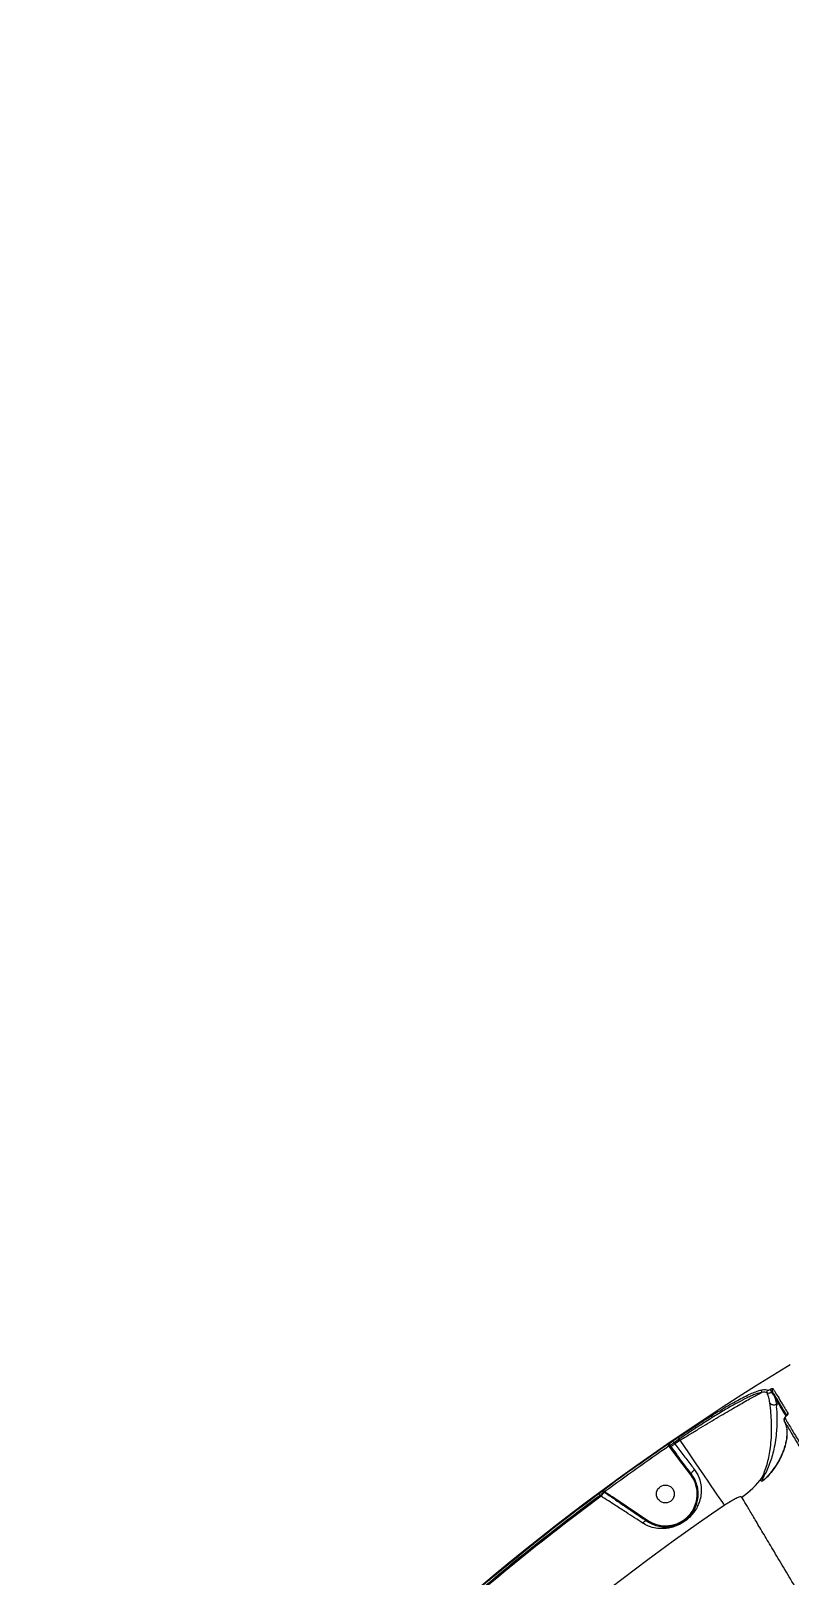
# Model space of a CAD drawing. Header units: millimetres. Extents: x -10374 to 11119, y -8221 to 9433.
# Drawn here: x 1082 to 1463, y -1282 to -506 of the extents above; entities that cross this region are included whole.
import ezdxf

# ---------------------------------------------------------------- set-up
doc = ezdxf.new("R2010")
doc.units = ezdxf.units.MM
for name, color, linetype in [('DIKOM_ОБЪЕКТ', 7, 'Continuous'), ('DIKOM_РАЗМЕР_ЗОНА', 7, 'Continuous'), ('DIKOM_РАЗМЕР_ОБЪЕКТА', 7, 'Continuous')]:
    doc.layers.add(name, color=color, linetype=linetype)
doc.styles.add('style1', font='arial.ttf', dxfattribs={"width": 0.8})
doc.dimstyles.new('1-50', dxfattribs={"dimtxt": 300, "dimasz": 200, "dimexe": 100, "dimexo": 0, "dimgap": 100, "dimtad": 0, "dimdec": 0, "dimtxsty": 'style1', "dimcen": 0, "dimclrd": 7, "dimclre": 7, "dimadec": 1, "dimazin": 2, "dimtfac": 1, "dimtdec": 0, "dimtmove": 1, "dimatfit": 3, "dimfxl": 0, "dimlwd": 25, "dimlwe": 18, "dimarcsym": 0})

# ---------------------------------------------------------------- blocks, each defined once
blk = doc.blocks.new('*D16')
at = {"layer": 'Defpoints', "color": 0, "transparency": 16777216}
for p in [(-9045.1, 5161.67), (3694.49, 5161.67), (1813.16, -6719.94)]:
    blk.add_point(p, dxfattribs=at)
at = {"layer": 'DIKOM_РАЗМЕР_ОБЪЕКТА', "color": 7, "lineweight": 18, "transparency": 16777216}
for p, q in [((3694.49, 5161.67), (-9145.1, 5161.67)), ((1813.16, -6719.94), (-9145.1, -6719.94))]:
    blk.add_line(p, q, dxfattribs=at)
at = {"layer": 'DIKOM_РАЗМЕР_ОБЪЕКТА', "color": 7, "lineweight": 25, "transparency": 16777216}
for p, q in [((-9045.1, 4961.67), (-9045.1, -0.45)), ((-9045.1, -6519.94), (-9045.1, -1080.23))]:
    blk.add_line(p, q, dxfattribs=at)
at = {"layer": 'DIKOM_РАЗМЕР_ОБЪЕКТА', "color": 7, "transparency": 16777216}
for points in [[(-9078.43, 4961.67), (-9011.76, 4961.67), (-9045.1, 5161.67)], [(-9078.43, -6519.94), (-9011.76, -6519.94), (-9045.1, -6719.94)]]:
    blk.add_solid(points, dxfattribs=at)
at = {"layer": 'DIKOM_РАЗМЕР_ОБЪЕКТА', "color": 0, "transparency": 16777216, "insert": (-9045.1, -540.34), "char_height": 300, "attachment_point": 5, "rotation": 90, "style": 'style1'}
blk.add_mtext('11900', dxfattribs=at)
blk = doc.blocks.new('*D15')
at = {"layer": 'Defpoints', "color": 0, "transparency": 16777216}
for p in [(-5227.87, 8308.78), (9119.43, -1150.4), (-5227.87, -1991.82)]:
    blk.add_point(p, dxfattribs=at)
at = {"layer": 'DIKOM_РАЗМЕР_ОБЪЕКТА', "color": 7, "lineweight": 18, "transparency": 16777216}
for p, q in [((-5227.87, -1991.82), (-5227.87, 8408.78)), ((9119.43, -1150.4), (9119.43, 8408.78))]:
    blk.add_line(p, q, dxfattribs=at)
at = {"layer": 'DIKOM_РАЗМЕР_ОБЪЕКТА', "color": 7, "lineweight": 25, "transparency": 16777216}
for p, q in [((-5027.87, 8308.78), (187.44, 8308.78)), ((8919.43, 8308.78), (1267.22, 8308.78))]:
    blk.add_line(p, q, dxfattribs=at)
at = {"layer": 'DIKOM_РАЗМЕР_ОБЪЕКТА', "color": 7, "transparency": 16777216}
for points in [[(-5027.87, 8342.11), (-5027.87, 8275.44), (-5227.87, 8308.78)], [(8919.43, 8342.11), (8919.43, 8275.44), (9119.43, 8308.78)]]:
    blk.add_solid(points, dxfattribs=at)
at = {"layer": 'DIKOM_РАЗМЕР_ОБЪЕКТА', "color": 0, "transparency": 16777216, "insert": (727.33, 8308.78), "char_height": 300, "attachment_point": 5, "style": 'style1'}
blk.add_mtext('14350', dxfattribs=at)
blk = doc.blocks.new('*D14')
at = {"layer": 'Defpoints', "color": 0, "transparency": 16777216}
for p in [(-7515.85, 9236.32), (11119.43, -1423.4), (-7515.85, -2401.58)]:
    blk.add_point(p, dxfattribs=at)
at = {"layer": 'DIKOM_РАЗМЕР_ЗОНА', "color": 7, "lineweight": 18, "transparency": 16777216}
for p, q in [((-7515.85, -2401.58), (-7515.85, 9336.32)), ((11119.43, -1423.4), (11119.43, 9336.32))]:
    blk.add_line(p, q, dxfattribs=at)
at = {"layer": 'DIKOM_РАЗМЕР_ЗОНА', "color": 7, "lineweight": 25, "transparency": 16777216}
for p, q in [((-7315.85, 9236.32), (77.56, 9236.32)), ((10919.43, 9236.32), (1157.34, 9236.32))]:
    blk.add_line(p, q, dxfattribs=at)
at = {"layer": 'DIKOM_РАЗМЕР_ЗОНА', "color": 7, "transparency": 16777216}
for points in [[(-7315.85, 9269.65), (-7315.85, 9202.98), (-7515.85, 9236.32)], [(10919.43, 9269.65), (10919.43, 9202.98), (11119.43, 9236.32)]]:
    blk.add_solid(points, dxfattribs=at)
at = {"layer": 'DIKOM_РАЗМЕР_ЗОНА', "color": 0, "transparency": 16777216, "insert": (617.45, 9236.32), "char_height": 300, "attachment_point": 5, "style": 'style1'}
blk.add_mtext('18650', dxfattribs=at)
blk = doc.blocks.new('*D13')
at = {"layer": 'Defpoints', "color": 0, "transparency": 16777216}
for p in [(-10176.97, 7112.81), (3082.33, 7112.81), (2015.48, -8221.4)]:
    blk.add_point(p, dxfattribs=at)
at = {"layer": 'DIKOM_РАЗМЕР_ЗОНА', "color": 7, "lineweight": 18, "transparency": 16777216}
for p, q in [((3082.33, 7112.81), (-10276.97, 7112.81)), ((2015.48, -8221.4), (-10276.97, -8221.4))]:
    blk.add_line(p, q, dxfattribs=at)
at = {"layer": 'DIKOM_РАЗМЕР_ЗОНА', "color": 7, "lineweight": 25, "transparency": 16777216}
for p, q in [((-10176.97, 6912.81), (-10176.97, -14.41)), ((-10176.97, -8021.4), (-10176.97, -1094.19))]:
    blk.add_line(p, q, dxfattribs=at)
at = {"layer": 'DIKOM_РАЗМЕР_ЗОНА', "color": 7, "transparency": 16777216}
for points in [[(-10210.3, 6912.81), (-10143.64, 6912.81), (-10176.97, 7112.81)], [(-10210.3, -8021.4), (-10143.64, -8021.4), (-10176.97, -8221.4)]]:
    blk.add_solid(points, dxfattribs=at)
at = {"layer": 'DIKOM_РАЗМЕР_ЗОНА', "color": 0, "transparency": 16777216, "insert": (-10176.97, -554.3), "char_height": 300, "attachment_point": 5, "rotation": 90, "style": 'style1'}
blk.add_mtext('15300', dxfattribs=at)

msp = doc.modelspace()

# ---------------------------------------------------------------- linework, layer by layer
at = {"layer": 'DIKOM_ОБЪЕКТ', "color": 7, "linetype": 'Continuous', "lineweight": 15}
for p, q in [((1456.14, -1192.88), (1456.99, -1196.55)), ((1457.99, -1195.95), (1456.14, -1192.88)), ((1456.99, -1196.55), (1456.98, -1196.56)), ((1456.99, -1196.55), (1457.99, -1195.95)), ((1403.59, -1218.16), (1403.05, -1217.45)), ((1403.52, -1217.24), (1403.98, -1217.86)), ((1407.48, -1223.38), (1403.59, -1218.16)), ((1405.55, -1215.85), (1405.95, -1216.38)), ((1408.54, -1214.61), (1408.2, -1214.05)), ((1414.02, -1232.03), (1407.48, -1223.38)), ((1370.33, -1240.68), (1370.14, -1240.55)), ((1368.95, -1242.72), (1368.37, -1242.33)), ((1376.34, -1244.1), (1392.31, -1254.91))]:
    msp.add_line(p, q, dxfattribs=at)
at = {"layer": 'DIKOM_ОБЪЕКТ', "color": 7, "linetype": 'Continuous', "lineweight": 15, "flags": 128}
for points in [[(1461.85, -1202.38), (1460.94, -1200.87), (1459.85, -1199.05), (1458.86, -1197.4), (1457.99, -1195.95)], [(1403.05, -1217.45), (1402.95, -1217.29), (1402.84, -1217.14), (1402.75, -1217), (1402.66, -1216.88), (1402.59, -1216.78), (1402.54, -1216.7), (1402.5, -1216.65), (1402.49, -1216.63)], [(1403.59, -1218.16), (1403.66, -1218.11), (1403.73, -1218.06), (1403.79, -1218.01), (1403.85, -1217.97), (1403.9, -1217.93), (1403.94, -1217.9), (1403.97, -1217.88), (1403.98, -1217.86)], [(1403.98, -1217.86), (1404.07, -1217.8), (1404.22, -1217.69), (1404.42, -1217.54), (1404.66, -1217.35), (1404.95, -1217.13), (1405.27, -1216.9), (1405.6, -1216.64), (1405.95, -1216.38)], [(1405.55, -1215.85), (1405.45, -1215.69), (1405.34, -1215.54), (1405.25, -1215.4), (1405.16, -1215.28), (1405.09, -1215.18), (1405.04, -1215.1), (1405, -1215.05), (1404.99, -1215.03)], [(1408.54, -1214.61), (1410.68, -1217.77), (1412.81, -1220.89), (1414.9, -1223.96), (1416.92, -1226.95), (1418.88, -1229.82), (1420.74, -1232.55), (1422.48, -1235.12), (1424.1, -1237.5), (1425.58, -1239.67), (1426.91, -1241.62), (1428.06, -1243.32), (1429.04, -1244.75), (1429.83, -1245.91), (1430.42, -1246.79), (1430.82, -1247.37)], [(1407.48, -1223.38), (1407.56, -1223.32), (1407.63, -1223.26), (1407.7, -1223.21), (1407.76, -1223.16), (1407.81, -1223.13), (1407.85, -1223.1), (1407.87, -1223.08), (1407.88, -1223.08)], [(1414.02, -1232.03), (1414.1, -1231.97), (1414.17, -1231.92), (1414.24, -1231.87), (1414.3, -1231.82), (1414.35, -1231.78), (1414.39, -1231.75), (1414.41, -1231.74), (1414.42, -1231.73)], [(1368.37, -1242.33), (1368.26, -1242.18), (1368.15, -1242.03), (1368.05, -1241.9), (1367.96, -1241.78), (1367.88, -1241.68), (1367.83, -1241.6), (1367.79, -1241.55), (1367.78, -1241.53)], [(1370.33, -1240.68), (1370.27, -1240.77), (1370.17, -1240.93), (1370.03, -1241.13), (1369.85, -1241.39), (1369.65, -1241.68), (1369.43, -1242.01), (1369.19, -1242.36), (1368.95, -1242.72)], [(1370.47, -1240.47), (1370.36, -1240.35), (1370.24, -1240.24), (1370.12, -1240.15), (1370, -1240.09), (1369.88, -1240.04), (1369.78, -1240.02), (1369.69, -1240.03), (1369.62, -1240.06)], [(1370.81, -1240.41), (1370.7, -1240.26), (1370.59, -1240.11), (1370.49, -1239.97), (1370.4, -1239.85), (1370.33, -1239.75), (1370.27, -1239.68), (1370.23, -1239.63), (1370.22, -1239.61)], [(1376.34, -1244.1), (1376.29, -1244.18), (1376.23, -1244.26), (1376.18, -1244.33), (1376.14, -1244.39), (1376.11, -1244.45), (1376.08, -1244.48), (1376.07, -1244.51), (1376.06, -1244.52)], [(1392.31, -1254.91), (1392.26, -1254.99), (1392.21, -1255.07), (1392.16, -1255.14), (1392.12, -1255.2), (1392.08, -1255.25), (1392.05, -1255.29), (1392.04, -1255.31), (1392.03, -1255.32)]]:
    msp.add_lwpolyline(points, dxfattribs=at)
at = {"layer": 'DIKOM_ОБЪЕКТ', "color": 7, "linetype": 'Continuous', "lineweight": 15}
msp.add_circle((1401.2, -1241.6), 4.5, dxfattribs=at)
for centre, radius, start, end in [((2088, -2213.4), 1210, 121.04739, 151.95261), ((1450.49, -1190.04), 1.02, 125.57321, 209.75756), ((1453.21, -1190.26), 1.01, 122.33607, 208.2254), ((1457.04, -1188.38), 3.09, 190.47866, 223.39655), ((1455.78, -1189.38), 0.994, 121.33348, 210.60382), ((1456.42, -1193.24), 0.454, 39.25799, 127.37159), ((1458.26, -1196.31), 0.454, 39.25721, 127.36969), ((1462, -1202.4), 0.078, 53.91045, 114.44789), ((1463.29, -1201.88), 0.999, 120.91654, 187.76921), ((1461.85, -1204.45), 0.977, 120.35274, 206.90177), ((2088, -2213.4), 1209.75, 124.51743, 126.39379), ((2088, -2213.4), 1208.75, 124.51743, 126.39379), ((1404.31, -1216.64), 1, 125.28122, 216.98864), ((2088, -2213.4), 1209.65, 124.22521, 124.37685), ((2088, -2213.4), 1208.65, 124.22521, 124.37685), ((2088, -2213.4), 1208, 124.22698, 124.37538), ((1585.13, -1093.04), 214.36, 214.10154, 214.36864), ((1401.2, -1241.6), 16, 236.27345, 36.72655), ((1417.13, -1209.48), 40.44, 303.67509, 324.0491), ((1451.24, -1234.49), 1.87, 106.61028, 137.33469), ((2088, -2213.4), 1209.65, 126.54093, 131.75788), ((1369.58, -1241.37), 0.996, 55.49375, 125.81203), ((1301.74, -1194.19), 82.87, 325.86759, 326.04427), ((2088, -2213.4), 1168.37, 124.22698, 148.77302), ((2088, -2213.4), 1208.65, 126.54093, 131.75788), ((2088, -2213.4), 1208, 126.52992, 131.76044)]:
    msp.add_arc(centre, radius, start, end, dxfattribs=at)
for points, knots in [([(1407.63, -1213.22), (1409.45, -1211.99), (1413.09, -1209.54), (1418.25, -1206.15), (1423.05, -1203.08), (1427.46, -1200.34), (1431.65, -1197.81), (1435.59, -1195.54), (1439.23, -1193.57), (1442.52, -1191.91), (1445.42, -1190.62), (1447.94, -1189.67), (1449.24, -1189.37), (1449.9, -1189.22)], [0, 0, 0, 0, 0.102186, 0.204366, 0.292493, 0.38089, 0.469014, 0.557405, 0.646075, 0.734467, 0.822883, 0.911578, 1, 1, 1, 1]), ([(1449.6, -1190.55), (1448.63, -1190.78), (1447.16, -1191.14), (1444.54, -1192.2), (1441.65, -1193.5), (1438.33, -1195.2), (1434.66, -1197.24), (1430.77, -1199.49), (1426.59, -1202.03), (1422.23, -1204.78), (1418.24, -1207.34), (1413.55, -1210.42), (1409.99, -1212.83), (1408.2, -1214.05)], [0, 0, 0, 0, 0.130743, 0.198065, 0.265386, 0.396116, 0.463449, 0.530784, 0.6612, 0.728346, 0.795495, 0.89689, 1, 1, 1, 1]), ([(1408.54, -1214.61), (1410.1, -1213.65), (1413.23, -1211.73), (1417.89, -1208.89), (1422.47, -1206.12), (1426.9, -1203.46), (1431.13, -1200.95), (1435.1, -1198.62), (1438.75, -1196.5), (1442.05, -1194.61), (1444.93, -1193.01), (1447.35, -1191.69), (1448.82, -1190.94), (1449.48, -1190.61), (1449.6, -1190.55)], [0, 0, 0, 0, 0.087445, 0.174885, 0.263314, 0.352021, 0.44045, 0.529749, 0.61934, 0.708642, 0.79855, 0.88875, 0.978658, 1, 1, 1, 1]), ([(1452.32, -1190.74), (1452, -1190.6), (1451.36, -1190.31), (1450.19, -1190.47), (1449.6, -1190.55)], [0, 0, 0, 0, 0.496486, 1, 1, 1, 1]), ([(1449.9, -1189.22), (1450.49, -1189.14), (1451.68, -1188.98), (1452.34, -1189.27), (1452.67, -1189.41)], [0, 0, 0, 0, 0.496491, 1, 1, 1, 1]), ([(1454.79, -1190.51), (1454.55, -1190.62), (1454.06, -1190.84), (1453.33, -1191.01), (1452.68, -1191.01), (1452.44, -1190.83), (1452.32, -1190.74)], [0, 0, 0, 0, 0.214682, 0.434769, 0.718804, 1, 1, 1, 1]), ([(1453.72, -1195.8), (1453.57, -1194.92), (1453.27, -1193.16), (1452.64, -1191.55), (1452.32, -1190.74)], [0, 0, 0, 0, 0.497872, 1, 1, 1, 1]), ([(1452.67, -1189.41), (1452.72, -1189.43), (1452.82, -1189.45), (1453.16, -1189.35), (1453.57, -1189.18), (1453.86, -1189.02), (1454, -1188.94)], [0, 0, 0, 0, 0.297484, 0.58896, 0.802882, 1, 1, 1, 1]), ([(1454, -1188.94), (1454.04, -1188.92), (1454.19, -1188.83), (1454.49, -1188.69), (1454.85, -1188.54), (1455.15, -1188.46), (1455.23, -1188.51), (1455.27, -1188.54)], [0, 0, 0, 0, 0.049102, 0.217816, 0.426704, 0.702222, 1, 1, 1, 1]), ([(1454.93, -1189.89), (1454.95, -1189.94), (1455, -1190.04), (1454.99, -1190.2), (1454.94, -1190.34), (1454.87, -1190.43), (1454.83, -1190.48), (1454.81, -1190.5), (1454.79, -1190.51)], [0, 0, 0, 0, 0.348185, 0.649065, 0.844316, 0.934016, 0.969418, 1, 1, 1, 1]), ([(1456.14, -1192.88), (1456.04, -1192.69), (1455.6, -1191.9), (1455.14, -1191.11), (1454.79, -1190.51)], [0, 0, 0, 0, 0.234323, 1, 1, 1, 1]), ([(1462.33, -1202.21), (1461.57, -1200.95), (1460.03, -1198.39), (1458.06, -1195.11), (1456.31, -1192.19), (1455.39, -1190.66), (1454.93, -1189.89)], [0, 0, 0, 0, 0.242267, 0.493922, 0.746961, 1, 1, 1, 1]), ([(1455.27, -1188.54), (1455.32, -1188.63), (1455.6, -1189.1), (1456.39, -1190.41), (1457.8, -1192.75), (1459.94, -1196.31), (1461.76, -1199.34), (1462.77, -1201.03)], [0, 0, 0, 0, 0.032166, 0.160835, 0.418397, 0.675957, 1, 1, 1, 1]), ([(1449.87, -1233.22), (1450.27, -1232.28), (1451.09, -1230.4), (1452.29, -1226.91), (1453.22, -1223.22), (1453.95, -1219.14), (1454.43, -1214.59), (1454.62, -1210.1), (1454.58, -1206.08), (1454.41, -1202.6), (1454.15, -1199.38), (1453.9, -1197.16), (1453.75, -1196.07), (1453.72, -1195.8)], [0, 0, 0, 0, 0.10714, 0.21458, 0.311347, 0.408093, 0.521754, 0.635296, 0.719263, 0.803176, 0.88782, 0.972405, 1, 1, 1, 1]), ([(1456.98, -1196.56), (1456.98, -1196.56), (1457.23, -1196.74), (1456.75, -1197.96), (1457.34, -1199.94), (1457.26, -1203.07), (1457.26, -1206.38), (1457.04, -1210.24), (1456.58, -1214.56), (1455.8, -1218.95), (1454.8, -1222.9), (1453.61, -1226.48), (1452.16, -1229.89), (1451.19, -1231.76), (1450.71, -1232.7)], [0, 0, 0, 0, 0.000017, 0.026511, 0.109106, 0.191779, 0.275174, 0.358633, 0.47322, 0.587938, 0.686269, 0.784627, 0.892488, 1, 1, 1, 1]), ([(1453.72, -1195.8), (1453.74, -1195.83), (1453.81, -1195.94), (1454.05, -1196.22), (1454.55, -1196.56), (1455.33, -1196.78), (1456.18, -1196.8), (1456.72, -1196.64), (1456.98, -1196.56)], [0, 0, 0, 0, 0.034313, 0.136486, 0.352414, 0.568266, 0.784179, 1, 1, 1, 1]), ([(1461.87, -1202.42), (1461.77, -1202.49), (1461.5, -1202.69), (1461.16, -1203.1), (1460.86, -1203.63), (1460.77, -1204.24), (1460.84, -1204.73), (1460.99, -1204.9), (1461, -1204.91)], [0, 0, 0, 0, 0.101066, 0.281815, 0.511426, 0.753545, 0.982719, 1, 1, 1, 1]), ([(1462.04, -1202.34), (1461.94, -1202.42), (1461.74, -1202.58), (1461.49, -1202.86), (1461.29, -1203.21), (1461.28, -1203.46), (1461.35, -1203.58), (1461.36, -1203.6)], [0, 0, 0, 0, 0.145596, 0.289998, 0.532118, 0.909803, 1, 1, 1, 1]), ([(1462.34, -1201.96), (1462.34, -1201.96), (1462.35, -1201.93), (1462.31, -1202.01), (1462.2, -1202.14), (1462.08, -1202.25), (1462, -1202.31), (1461.97, -1202.33)], [0, 0, 0, 0, 0.083888, 0.474286, 0.726685, 0.903895, 1, 1, 1, 1]), ([(1462.77, -1201.03), (1462.78, -1201.05), (1462.85, -1201.18), (1462.83, -1201.44), (1462.62, -1201.8), (1462.36, -1202.1), (1462.15, -1202.26), (1462.04, -1202.34)], [0, 0, 0, 0, 0.095103, 0.471993, 0.715768, 0.857275, 1, 1, 1, 1]), ([(1460.98, -1204.89), (1461.27, -1205.58), (1461.88, -1206.99), (1462.31, -1209.4), (1462.37, -1212.05), (1462.03, -1214.93), (1461.27, -1217.96), (1460.12, -1221.11), (1458.54, -1224.4), (1456.49, -1227.9), (1454.55, -1230.44), (1453.58, -1231.71)], [0, 0, 0, 0, 0.107957, 0.221264, 0.334571, 0.449783, 0.564985, 0.67207, 0.779128, 0.889621, 1, 1, 1, 1]), ([(1462.13, -1208.84), (1462.19, -1209.43), (1462.31, -1210.7), (1462.2, -1212.88), (1461.84, -1215.26), (1461.21, -1217.74), (1460.33, -1220.25), (1459.22, -1222.8), (1457.94, -1225.25), (1456.55, -1227.54), (1455.22, -1229.51), (1454.23, -1230.79), (1453.79, -1231.34)], [0, 0, 0, 0, 0.104907, 0.224889, 0.345694, 0.461085, 0.571616, 0.677409, 0.779333, 0.863578, 0.940785, 1, 1, 1, 1]), ([(1475.46, -1229), (1474.06, -1226.66), (1471.25, -1221.99), (1467.47, -1215.7), (1464, -1209.91), (1461.99, -1206.56), (1460.98, -1204.89)], [0, 0, 0, 0, 0.249096, 0.498194, 0.749096, 1, 1, 1, 1]), ([(1461.36, -1203.6), (1462.36, -1205.27), (1464.36, -1208.6), (1467.83, -1214.38), (1471.62, -1220.69), (1474.46, -1225.41), (1475.87, -1227.77)], [0, 0, 0, 0, 0.249097, 0.498194, 0.749097, 1, 1, 1, 1]), ([(1402.49, -1216.63), (1402.51, -1216.61), (1402.67, -1216.5), (1402.97, -1216.3), (1403.33, -1216.06), (1403.62, -1215.89), (1403.7, -1215.84), (1403.74, -1215.82)], [0, 0, 0, 0, 0.037183, 0.277951, 0.518565, 0.759217, 1, 1, 1, 1]), ([(1403.52, -1217.24), (1403.5, -1217.25), (1403.46, -1217.25), (1403.36, -1217.29), (1403.23, -1217.36), (1403.12, -1217.41), (1403.06, -1217.45), (1403.05, -1217.45)], [0, 0, 0, 0, 0.240312, 0.481393, 0.722559, 0.962887, 1, 1, 1, 1]), ([(1405.55, -1215.85), (1405.52, -1215.88), (1405.25, -1216.06), (1404.76, -1216.41), (1404.17, -1216.82), (1403.71, -1217.13), (1403.58, -1217.2), (1403.52, -1217.24)], [0, 0, 0, 0, 0.037203, 0.278061, 0.518892, 0.759419, 1, 1, 1, 1]), ([(1403.74, -1215.82), (1403.78, -1215.8), (1403.86, -1215.76), (1404.14, -1215.59), (1404.51, -1215.35), (1404.81, -1215.15), (1404.97, -1215.04), (1404.99, -1215.03)], [0, 0, 0, 0, 0.240699, 0.481345, 0.722094, 0.962688, 1, 1, 1, 1]), ([(1403.98, -1217.86), (1404.19, -1218.13), (1405.19, -1219.46), (1406.48, -1221.21), (1407.58, -1222.67), (1407.88, -1223.08)], [0, 0, 0, 0, 0.153631, 0.768316, 1, 1, 1, 1]), ([(1405.95, -1216.38), (1407.29, -1218.15), (1410.02, -1221.73), (1413.33, -1226.09), (1415.23, -1228.58), (1415.84, -1229.39)], [0, 0, 0, 0, 0.395872, 0.803226, 1, 1, 1, 1]), ([(1414.42, -1231.73), (1413.77, -1230.87), (1412.39, -1229.05), (1410.21, -1226.16), (1408.66, -1224.11), (1407.88, -1223.08)], [0, 0, 0, 0, 0.30935, 0.653215, 1, 1, 1, 1]), ([(1415.84, -1229.39), (1416.31, -1230.07), (1417.24, -1231.43), (1418.37, -1233.98), (1419.15, -1236.98), (1419.33, -1240.38), (1418.89, -1243.73), (1417.89, -1246.78), (1416.48, -1249.52), (1414.68, -1252.02), (1412.64, -1254.05), (1410.68, -1255.53), (1409.08, -1256.52), (1407.41, -1257.35), (1405.35, -1258.15), (1402.98, -1258.76), (1399.89, -1259.1), (1396.44, -1258.89), (1392.89, -1257.97), (1390.76, -1256.77), (1389.78, -1256.22)], [0, 0, 0, 0, 0.045079, 0.090183, 0.15889, 0.227685, 0.298405, 0.369114, 0.425049, 0.480821, 0.540817, 0.571387, 0.601952, 0.634466, 0.66703, 0.719846, 0.77277, 0.852885, 0.932987, 1, 1, 1, 1]), ([(1392.03, -1255.32), (1392.03, -1255.32), (1392.9, -1255.89), (1394.83, -1256.94), (1397.98, -1257.91), (1401.03, -1258.18), (1403.76, -1257.96), (1405.84, -1257.48), (1407.65, -1256.81), (1409.37, -1255.98), (1410.79, -1255.06), (1412.44, -1253.73), (1414.01, -1252.12), (1415.52, -1249.92), (1416.69, -1247.49), (1417.49, -1244.77), (1417.79, -1241.76), (1417.55, -1238.68), (1416.76, -1235.97), (1415.76, -1233.6), (1414.75, -1232.4), (1414.42, -1231.73), (1414.42, -1231.73)], [0, 0, 0, 0, 0.00005, 0.068785, 0.150683, 0.232579, 0.285123, 0.337533, 0.368491, 0.399365, 0.443483, 0.455884, 0.512443, 0.567508, 0.622784, 0.694931, 0.767099, 0.837762, 0.908341, 0.954174, 0.999978, 1, 1, 1, 1]), ([(1414.42, -1231.73), (1414.37, -1231.62), (1414.28, -1231.4), (1414.44, -1230.9), (1414.81, -1230.34), (1415.28, -1229.84), (1415.65, -1229.53), (1415.81, -1229.41), (1415.84, -1229.39)], [0, 0, 0, 0, 0.212354, 0.424704, 0.637045, 0.849393, 0.965493, 1, 1, 1, 1]), ([(1453.58, -1231.71), (1452.83, -1232.56), (1451.8, -1233.74), (1450.59, -1234.71), (1449.87, -1235.16), (1449.35, -1235.24), (1449.26, -1234.68), (1449.64, -1233.76), (1449.87, -1233.22)], [0, 0, 0, 0, 0.303063, 0.416432, 0.52952, 0.668757, 0.808543, 1, 1, 1, 1]), ([(1450.71, -1232.7), (1450.44, -1233.22), (1449.98, -1234.1), (1450.04, -1234.61), (1450.43, -1234.55), (1450.79, -1234.31), (1450.86, -1234.27)], [0, 0, 0, 0, 0.384313, 0.655413, 0.928217, 1, 1, 1, 1]), ([(1453.76, -1231.34), (1453.53, -1231.63), (1452.99, -1232.31), (1452.21, -1233.14), (1451.52, -1233.8), (1451.09, -1234.15), (1450.86, -1234.29), (1450.87, -1234.29), (1450.87, -1234.29)], [0, 0, 0, 0, 0.199155, 0.459587, 0.674437, 0.849924, 0.991522, 1, 1, 1, 1]), ([(1453.58, -1231.71), (1453.59, -1231.68), (1453.64, -1231.54), (1453.74, -1231.44), (1453.81, -1231.35)], [0, 0, 0, 0, 0.210319, 1, 1, 1, 1]), ([(1367.78, -1241.53), (1367.92, -1241.42), (1368.22, -1241.2), (1368.61, -1240.9), (1368.89, -1240.67), (1368.96, -1240.6), (1368.99, -1240.57)], [0, 0, 0, 0, 0.25663, 0.513648, 0.761223, 1, 1, 1, 1]), ([(1370.14, -1240.55), (1370.09, -1240.61), (1369.99, -1240.73), (1369.57, -1241.15), (1369.02, -1241.71), (1368.59, -1242.12), (1368.37, -1242.33)], [0, 0, 0, 0, 0.242506, 0.491699, 0.747249, 1, 1, 1, 1]), ([(1368.99, -1240.57), (1369.03, -1240.54), (1369.09, -1240.48), (1369.32, -1240.29), (1369.52, -1240.13), (1369.62, -1240.06)], [0, 0, 0, 0, 0.350905, 0.701361, 1, 1, 1, 1]), ([(1369.62, -1240.06), (1369.67, -1240.02), (1369.86, -1239.87), (1370.07, -1239.72), (1370.22, -1239.61)], [0, 0, 0, 0, 0.287656, 1, 1, 1, 1]), ([(1370.47, -1240.47), (1370.42, -1240.48), (1370.32, -1240.5), (1370.2, -1240.53), (1370.15, -1240.55), (1370.14, -1240.55), (1370.14, -1240.55)], [0, 0, 0, 0, 0.328003, 0.678842, 0.920412, 1, 1, 1, 1]), ([(1376.06, -1244.52), (1374.4, -1243.41), (1372.48, -1242.14), (1370.58, -1240.85), (1370.33, -1240.68)], [0, 0, 0, 0, 0.870244, 1, 1, 1, 1]), ([(1370.81, -1240.41), (1370.73, -1240.43), (1370.61, -1240.44), (1370.5, -1240.47), (1370.47, -1240.47)], [0, 0, 0, 0, 0.720863, 1, 1, 1, 1]), ([(1370.81, -1240.41), (1370.99, -1240.53), (1372.83, -1241.77), (1374.67, -1243), (1376.34, -1244.1)], [0, 0, 0, 0, 0.097389, 1, 1, 1, 1]), ([(1389.78, -1256.22), (1388.46, -1255.37), (1385.8, -1253.64), (1381.18, -1250.65), (1376.72, -1247.76), (1372.52, -1245.04), (1370.14, -1243.5), (1368.95, -1242.72)], [0, 0, 0, 0, 0.210647, 0.42475, 0.676203, 0.837399, 1, 1, 1, 1]), ([(1376.06, -1244.52), (1377.28, -1245.34), (1379.74, -1247.01), (1383.68, -1249.67), (1387.87, -1252.5), (1390.64, -1254.38), (1392.03, -1255.32)], [0, 0, 0, 0, 0.216068, 0.434096, 0.714765, 1, 1, 1, 1]), ([(1439.55, -1243.13), (1439.38, -1243.05), (1439.03, -1242.89), (1437.41, -1243.48), (1435.2, -1244.61), (1432.89, -1245.99), (1431.41, -1246.98), (1430.82, -1247.37)], [0, 0, 0, 0, 0.209904, 0.422884, 0.638255, 0.855354, 1, 1, 1, 1]), ([(1701.69, -1685.6), (1698.71, -1680.5), (1692.74, -1670.31), (1683.59, -1654.7), (1674.32, -1638.91), (1664.81, -1622.74), (1655.08, -1606.22), (1645.15, -1589.37), (1635.18, -1572.48), (1624.87, -1555.02), (1614.23, -1537.02), (1603.29, -1518.53), (1592.42, -1500.17), (1581.67, -1482.03), (1571.09, -1464.19), (1560.73, -1446.73), (1550.61, -1429.69), (1540.74, -1413.08), (1531.14, -1396.93), (1521.86, -1381.32), (1512.94, -1366.32), (1504.41, -1352), (1496.31, -1338.38), (1488.63, -1325.49), (1481.4, -1313.34), (1474.63, -1301.98), (1468.37, -1291.47), (1462.53, -1281.68), (1457.17, -1272.69), (1452.33, -1264.57), (1448.12, -1257.5), (1444.57, -1251.55), (1441.63, -1246.62), (1440.25, -1244.3), (1439.55, -1243.13)], [0, 0, 0, 0, 0.027767, 0.055566, 0.083366, 0.111132, 0.140037, 0.16898, 0.197923, 0.226828, 0.258637, 0.290548, 0.32251, 0.354472, 0.386382, 0.418191, 0.449895, 0.4817, 0.513556, 0.545411, 0.577215, 0.608919, 0.640547, 0.672276, 0.704055, 0.735834, 0.767563, 0.799191, 0.832594, 0.866026, 0.89943, 0.932943, 0.966486, 1, 1, 1, 1]), ([(1392.03, -1255.32), (1391.89, -1255.26), (1391.6, -1255.13), (1391.01, -1255.26), (1390.41, -1255.59), (1390.01, -1255.97), (1389.81, -1256.19), (1389.78, -1256.22)], [0, 0, 0, 0, 0.246248, 0.492477, 0.738673, 0.957979, 1, 1, 1, 1])]:
    msp.add_open_spline(points, degree=3, knots=knots, dxfattribs=at)

# ---------------------------------------------------------------- dimensions: what is measured, and where the dimension line sits
at = {"layer": 'DIKOM_РАЗМЕР_ЗОНА'}
for base, p1, p2, angle, text, picture, middle in [((-7515.85, 9236.32), (11119.43, -1423.4), (-7515.85, -2401.58), 180, '18650', '*D14', (617.45, 9236.32)), ((-10176.97, 7112.81), (2015.48, -8221.4), (3082.33, 7112.81), 270, '15300', '*D13', (-10176.97, -554.3))]:
    dim = msp.add_linear_dim(base=base, p1=p1, p2=p2, angle=angle, text=text, dimstyle='1-50', override={"dimscale": 1, "dimtix": 0, "dimtofl": 1, "dimtmove": 1, "dimatfit": 3}, dxfattribs=at)
    dim.commit()
    dim.dimension.update_dxf_attribs({"geometry": picture, "text_midpoint": middle, "dimtype": 160})
at = {"layer": 'DIKOM_РАЗМЕР_ОБЪЕКТА'}
for base, p1, p2, angle, text, picture, middle in [((-5227.87, 8308.78), (9119.43, -1150.4), (-5227.87, -1991.82), 180, '14350', '*D15', (727.33, 8308.78)), ((-9045.1, 5161.67), (1813.16, -6719.94), (3694.49, 5161.67), 270, '11900', '*D16', (-9045.1, -540.34))]:
    dim = msp.add_linear_dim(base=base, p1=p1, p2=p2, angle=angle, text=text, dimstyle='1-50', override={"dimscale": 1, "dimtix": 0, "dimtofl": 1, "dimtmove": 1, "dimatfit": 3}, dxfattribs=at)
    dim.commit()
    dim.dimension.update_dxf_attribs({"geometry": picture, "text_midpoint": middle, "dimtype": 160})

doc.saveas('drawing.dxf')
